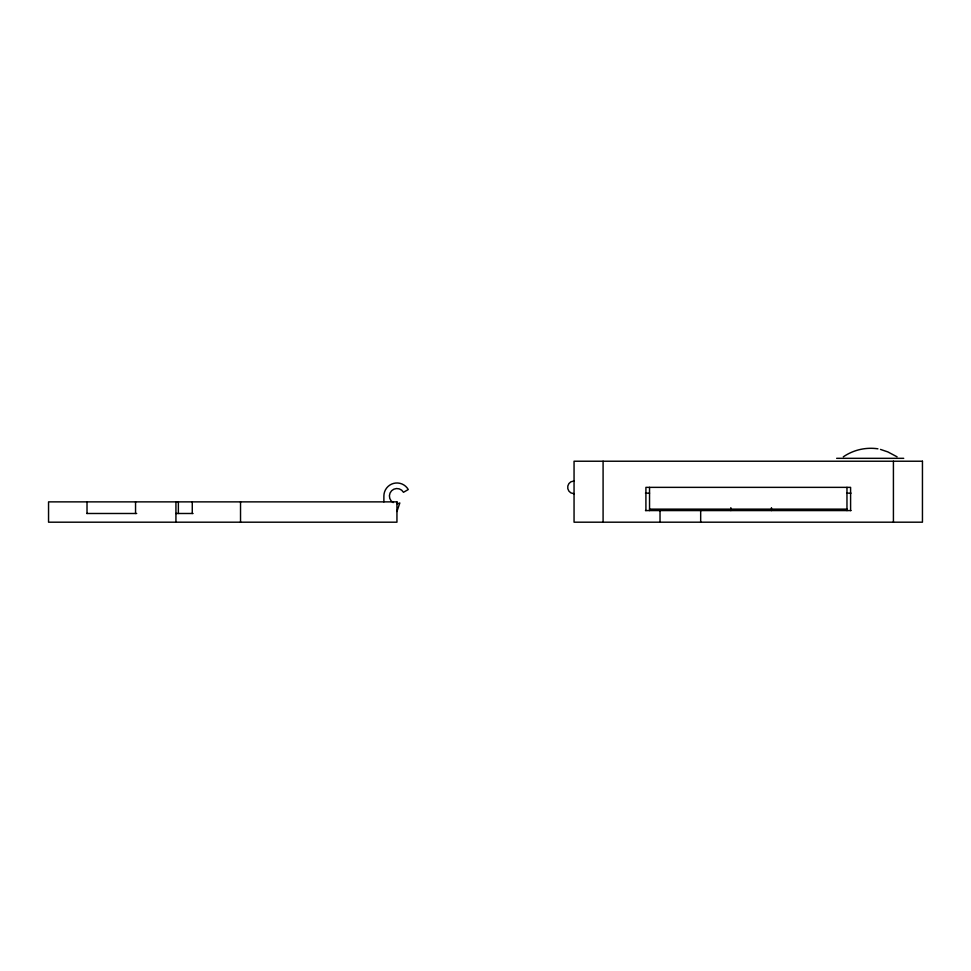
<?xml version="1.0" encoding="UTF-8"?>
<svg xmlns="http://www.w3.org/2000/svg" width="971" height="971" viewBox="0 0 971 971"><rect width="100%" height="100%" fill="white"/><g stroke="black" fill="none" stroke-linecap="round" stroke-linejoin="round"><path stroke-width="1.46" d="M396.945 511.499L399.821 502.978L398.899 503.354A7.55 7.55 0 0 1 396.945 503.609M843.301 456.831C853.412 449.901 865.744 447.036 877.93 448.808M574.055 480.961L570.863 481.822A6.384 6.384 0 0 0 570.863 492.88L574.055 493.741M836.65 458.324L903.722 458.324M645.46 493.159L649.538 493.159M846.967 493.159L851.009 493.159M649.538 509.132L846.967 509.132M645.46 510.576L851.009 510.576M86.82 513.489L136.693 513.489M175.933 513.489L193.071 513.489M880.479 449.415L887.882 451.928L897.083 456.831M893.417 461.225L893.417 522.192M850.596 510.576L850.596 487.357L645.909 487.357L645.909 510.576M846.967 487.357L846.967 510.576M771.472 507.675L771.472 510.576M730.835 507.675L730.835 510.576M700.674 510.576L700.674 522.192M660.025 510.576L660.025 522.192M649.538 487.357L649.538 510.576M603.088 461.225L603.088 522.192M383.885 501.873L383.885 496.06A13.06 13.06 0 0 1 408.269 489.53L403.487 492.285A7.55 7.55 0 0 0 391.616 490.731A7.55 7.55 0 0 0 393.17 502.602M240.529 501.873L240.529 522.192M192.27 501.873L192.27 513.489M178.361 501.873L178.361 513.489M175.933 501.873L175.933 522.192M135.552 501.873L135.552 513.489M87.014 501.873L87.014 513.489M922.45 461.225L574.055 461.225L574.055 522.192L922.45 522.192L922.45 461.225M396.945 501.873L48.55 501.873L48.55 522.192L396.945 522.192L396.945 501.873"/></g></svg>
